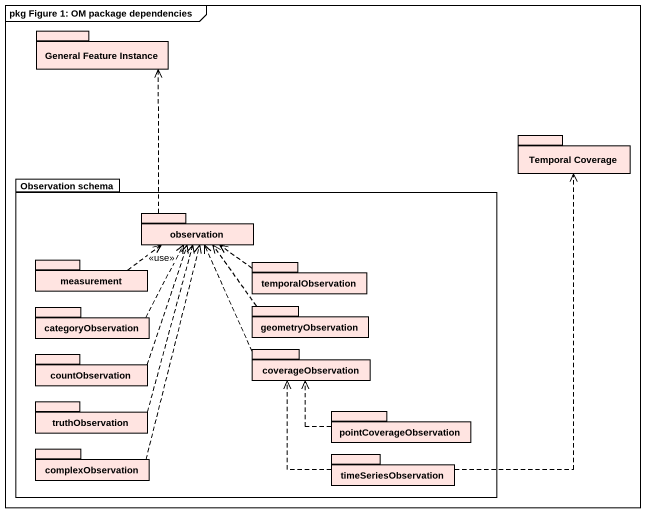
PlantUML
@startuml
mainframe pkg Figure 1: OM package dependencies
package "General Feature Instance" as General_Feature_Instance #FFE4E1 {
}
package "Temporal Coverage" as Temporal_Coverage #FFE4E1 {
}
package "Observation schema" as Observation_schema #FFFFFF {
  package observation #FFE4E1 {
  }
  package measurement #FFE4E1 {
  }
  package temporalObservation #FFE4E1 {
  }
  package categoryObservation #FFE4E1 {
  }
  package geometryObservation #FFE4E1 {
  }
  package countObservation #FFE4E1 {
  }
  package coverageObservation #FFE4E1 {
  }
  package truthObservation #FFE4E1 {
  }
  package pointCoverageObservation #FFE4E1 {
  }
  package complexObservation #FFE4E1 {
  }
  package timeSeriesObservation #FFE4E1 {
  }
}
observation .up.> General_Feature_Instance
measurement .right.> observation : <<use>>
temporalObservation .left.> observation
categoryObservation .up.> observation
geometryObservation .up.> observation
countObservation .up.> observation
coverageObservation .up.> observation
truthObservation .up.> observation
pointCoverageObservation .up.> coverageObservation
complexObservation .up.> observation
timeSeriesObservation .up.> Temporal_Coverage
timeSeriesObservation .up.> coverageObservation
@enduml
